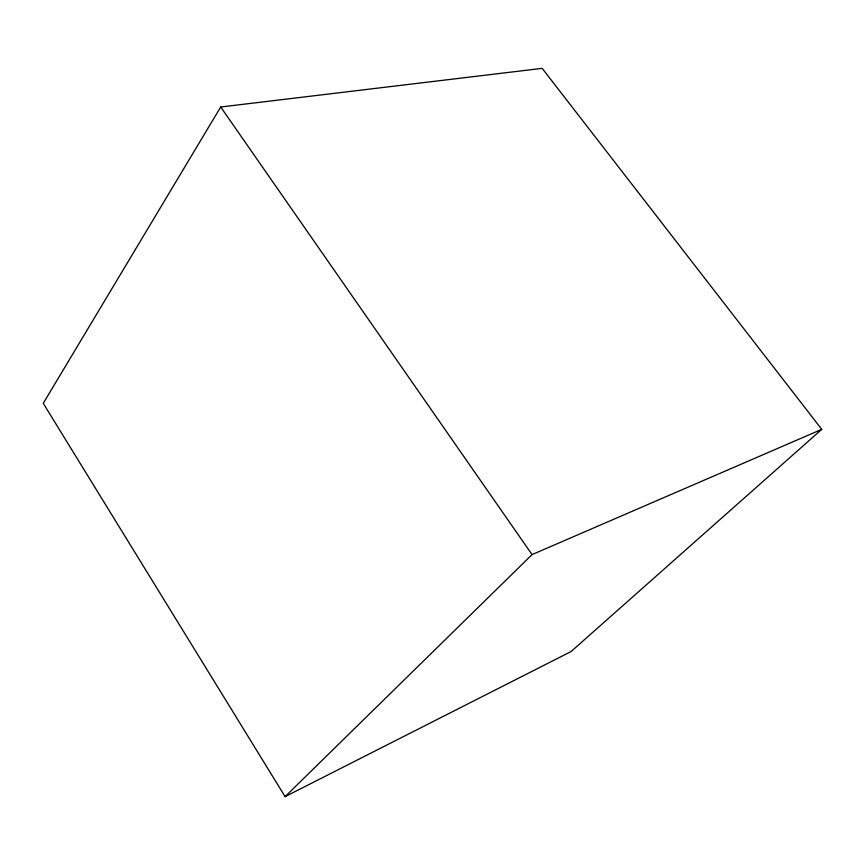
<?xml version="1.0" encoding="UTF-8"?>
<svg xmlns="http://www.w3.org/2000/svg" width="865" height="865" viewBox="0 0 865 865"><rect width="100%" height="100%" fill="white"/><g stroke="black" fill="none" stroke-linecap="round" stroke-linejoin="round"><path stroke-width="1.3" d="M220.705 107.001L43.25 403.328L285.104 796.643L571.116 651.518L821.75 429.354L542.171 68.357L220.705 107.001L532.051 554.595L821.75 429.354M285.104 796.643L532.051 554.595"/></g></svg>
